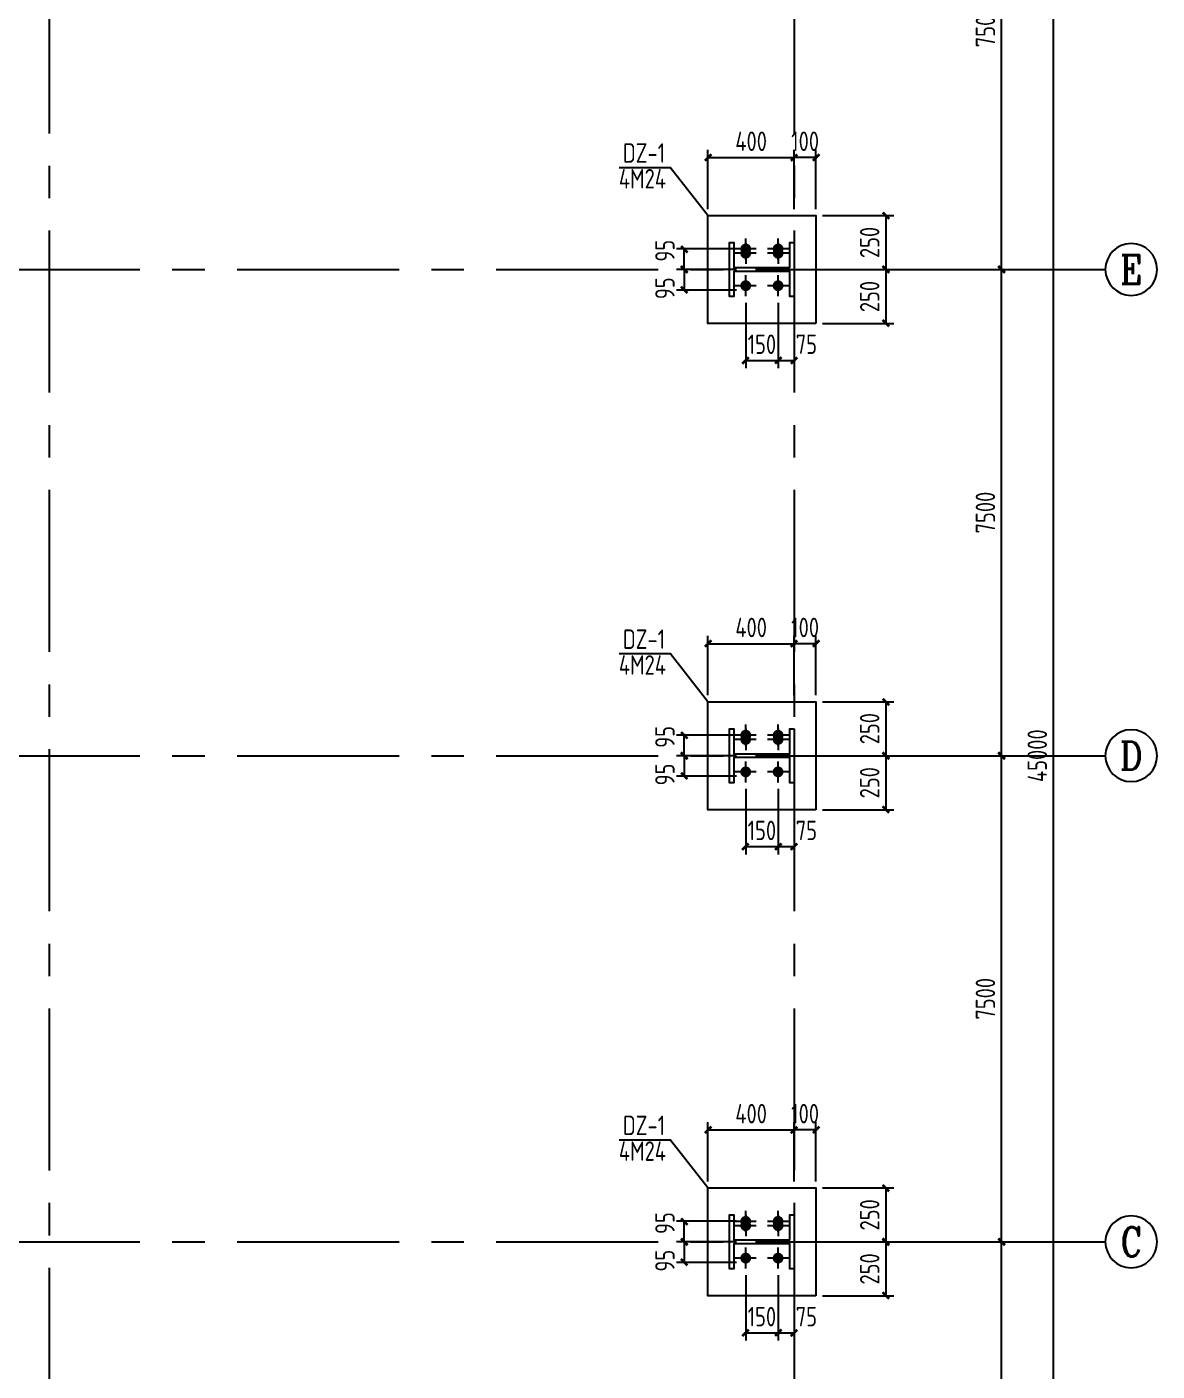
# Model space of a CAD drawing. Header units: millimetres. Extents: x 866309 to 879639, y 39442 to 44891.
# Drawn here: x 868900.8 to 869075.3, y 39650 to 39857.3 of the extents above; entities that cross this region are included whole.
import ezdxf
from ezdxf.enums import TextEntityAlignment as Align

# ---------------------------------------------------------------- set-up
doc = ezdxf.new("R2010")
doc.units = ezdxf.units.MM
doc.header["$LTSCALE"] = 1000
doc.header["$MEASUREMENT"] = 0
doc.linetypes.add('CENTER', pattern=[2, 1.25, -0.25, 0.25, -0.25])
doc.linetypes.add('DOTE', pattern=[2.42, 2, -0.2, 0.02, -0.2])
for name, color, linetype in [('AXIS', 3, 'Continuous'), ('AXIS_TEXT', 7, 'Continuous'), ('DIM', 7, 'Continuous'), ('DOTE', 1, 'DOTE'), ('M_Prof', 2, 'Continuous'), ('柱集中标注', 2, 'Continuous'), ('标注', 7, 'Continuous'), ('檩条', 34, 'Continuous')]:
    doc.layers.add(name, color=color, linetype=linetype)
doc.styles.add('_TCH_AXIS', font='COMPLEX', dxfattribs={"bigfont": 'GBCBIG'})
doc.styles.add('COMPLEX', font='COMPLEX')
doc.styles.add('GBHZ', font='gbenor.shx', dxfattribs={"width": 0.9, "bigfont": 'gbcbig.shx'})
doc.dimstyles.new('Y100', dxfattribs={"dimscale": 0, "dimtxt": 3, "dimasz": 0.01, "dimexe": 1.2, "dimexo": 2, "dimgap": 1, "dimtad": 1, "dimdec": 0, "dimlfac": 100, "dimzin": 0, "dimdsep": 46, "dimtxsty": 'GBHZ', "dimblk": 'DX', "dimcen": 0.09, "dimdle": 1, "dimclrd": 7, "dimclre": 7, "dimclrt": 7, "dimadec": 0, "dimazin": 0, "dimtfac": 1, "dimtdec": 0, "dimtix": 1, "dimtmove": 2, "dimatfit": 3, "dimldrblk": 'DX', "dimfxl": 0, "dimtolj": 1, "dimtzin": 0, "dimarcsym": 0})
doc.dimstyles.new('Y30', dxfattribs={"dimscale": 0, "dimtxt": 3, "dimasz": 0.01, "dimexe": 1.2, "dimexo": 1, "dimgap": 1, "dimtad": 1, "dimdec": 0, "dimlfac": 30, "dimzin": 0, "dimdsep": 46, "dimtxsty": 'GBHZ', "dimblk1": 'DX', "dimblk2": 'DX', "dimsah": 1, "dimcen": 0.09, "dimdle": 1, "dimadec": 0, "dimazin": 0, "dimtfac": 1, "dimtdec": 0, "dimtix": 1, "dimtmove": 2, "dimatfit": 3, "dimldrblk": 'DX', "dimfxl": 0, "dimtolj": 1, "dimtzin": 0, "dimarcsym": 0})

# ---------------------------------------------------------------- blocks, each defined once
blk = doc.blocks.new('_AXISO')
blk.add_circle((0, 0), 0.5)
at = {"layer": 'AXIS_TEXT', "style": 'COMPLEX', "width": 1.041667}
blk.add_attdef('A', text='', height=0.56, dxfattribs=at).set_placement((-0.25, -0.28), (0.25, -0.28), align=Align.FIT)
blk = doc.blocks.new('DX')
at = {"color": 0, "linetype": 'ByBlock', "const_width": 40}
blk.add_lwpolyline([(-54, -51), (46, 49)], dxfattribs=at)
blk = doc.blocks.new('*D1318')
at = {"layer": 'Defpoints', "color": 0, "transparency": 16777216}
for p in [(869035.28, 39669.89), (869051.28, 39669.89), (869035.28, 39594.89)]:
    blk.add_point(p, dxfattribs=at)
at = {"layer": 'dim', "color": 7, "lineweight": -2, "transparency": 16777216}
for p, q in [((869037.28, 39669.89), (869052.48, 39669.89)), ((869051.28, 39594.9), (869051.28, 39669.88)), ((869037.28, 39594.89), (869052.48, 39594.89))]:
    blk.add_line(p, q, dxfattribs=at)
at = {"layer": 'dim', "color": 7, "lineweight": -2, "transparency": 16777216, "xscale": 0.01, "yscale": 0.01, "zscale": 0.01}
for p, rotation in [((869051.28, 39669.89), 90), ((869051.28, 39594.89), 270)]:
    blk.add_blockref('DX', p, dxfattribs=dict(at, rotation=rotation))
at = {"layer": 'dim', "color": 7, "transparency": 16777216, "insert": (869048.78, 39632.39), "char_height": 3, "attachment_point": 5, "rotation": 90, "style": 'GBHZ'}
blk.add_mtext('\\A1;7500', dxfattribs=at)
blk = doc.blocks.new('*D1319')
at = {"layer": 'Defpoints', "color": 0, "transparency": 16777216}
for p in [(869035.28, 39744.89), (869051.28, 39744.89), (869035.28, 39669.89)]:
    blk.add_point(p, dxfattribs=at)
at = {"layer": 'dim', "color": 7, "lineweight": -2, "transparency": 16777216}
for p, q in [((869037.28, 39744.89), (869052.48, 39744.89)), ((869051.28, 39669.9), (869051.28, 39744.88)), ((869037.28, 39669.89), (869052.48, 39669.89))]:
    blk.add_line(p, q, dxfattribs=at)
at = {"layer": 'dim', "color": 7, "lineweight": -2, "transparency": 16777216, "xscale": 0.01, "yscale": 0.01, "zscale": 0.01}
for p, rotation in [((869051.28, 39744.89), 90), ((869051.28, 39669.89), 270)]:
    blk.add_blockref('DX', p, dxfattribs=dict(at, rotation=rotation))
at = {"layer": 'dim', "color": 7, "transparency": 16777216, "insert": (869048.78, 39707.39), "char_height": 3, "attachment_point": 5, "rotation": 90, "style": 'GBHZ'}
blk.add_mtext('\\A1;7500', dxfattribs=at)
blk = doc.blocks.new('*D1320')
at = {"layer": 'Defpoints', "color": 0, "transparency": 16777216}
for p in [(869035.28, 39819.89), (869051.28, 39819.89), (869035.28, 39744.89)]:
    blk.add_point(p, dxfattribs=at)
at = {"layer": 'dim', "color": 7, "lineweight": -2, "transparency": 16777216}
for p, q in [((869037.28, 39819.89), (869052.48, 39819.89)), ((869051.28, 39744.9), (869051.28, 39819.88)), ((869037.28, 39744.89), (869052.48, 39744.89))]:
    blk.add_line(p, q, dxfattribs=at)
at = {"layer": 'dim', "color": 7, "lineweight": -2, "transparency": 16777216, "xscale": 0.01, "yscale": 0.01, "zscale": 0.01}
for p, rotation in [((869051.28, 39819.89), 90), ((869051.28, 39744.89), 270)]:
    blk.add_blockref('DX', p, dxfattribs=dict(at, rotation=rotation))
at = {"layer": 'dim', "color": 7, "transparency": 16777216, "insert": (869048.78, 39782.39), "char_height": 3, "attachment_point": 5, "rotation": 90, "style": 'GBHZ'}
blk.add_mtext('\\A1;7500', dxfattribs=at)
blk = doc.blocks.new('*D1321')
at = {"layer": 'Defpoints', "color": 0, "transparency": 16777216}
for p in [(869035.28, 39894.89), (869051.28, 39894.89), (869035.28, 39819.89)]:
    blk.add_point(p, dxfattribs=at)
at = {"layer": 'dim', "color": 7, "lineweight": -2, "transparency": 16777216}
for p, q in [((869037.28, 39894.89), (869052.48, 39894.89)), ((869051.28, 39819.9), (869051.28, 39894.88)), ((869037.28, 39819.89), (869052.48, 39819.89))]:
    blk.add_line(p, q, dxfattribs=at)
at = {"layer": 'dim', "color": 7, "lineweight": -2, "transparency": 16777216, "xscale": 0.01, "yscale": 0.01, "zscale": 0.01}
for p, rotation in [((869051.28, 39894.89), 90), ((869051.28, 39819.89), 270)]:
    blk.add_blockref('DX', p, dxfattribs=dict(at, rotation=rotation))
at = {"layer": 'dim', "color": 7, "transparency": 16777216, "insert": (869048.78, 39857.39), "char_height": 3, "attachment_point": 5, "rotation": 90, "style": 'GBHZ'}
blk.add_mtext('\\A1;7500', dxfattribs=at)
blk = doc.blocks.new('*D1323')
at = {"layer": 'Defpoints', "color": 0, "transparency": 16777216}
for p in [(869035.28, 39969.89), (869059.28, 39969.89), (869035.28, 39519.89)]:
    blk.add_point(p, dxfattribs=at)
at = {"layer": 'dim', "color": 7, "lineweight": -2, "transparency": 16777216}
for p, q in [((869037.28, 39969.89), (869060.48, 39969.89)), ((869059.28, 39519.9), (869059.28, 39969.88)), ((869037.28, 39519.89), (869060.48, 39519.89))]:
    blk.add_line(p, q, dxfattribs=at)
at = {"layer": 'dim', "color": 7, "lineweight": -2, "transparency": 16777216, "xscale": 0.01, "yscale": 0.01, "zscale": 0.01}
for p, rotation in [((869059.28, 39969.89), 90), ((869059.28, 39519.89), 270)]:
    blk.add_blockref('DX', p, dxfattribs=dict(at, rotation=rotation))
at = {"layer": 'dim', "color": 7, "transparency": 16777216, "insert": (869056.78, 39744.89), "char_height": 3, "attachment_point": 5, "rotation": 90, "style": 'GBHZ'}
blk.add_mtext('\\A1;45000', dxfattribs=at)
blk = doc.blocks.new('*D2369')
at = {"layer": 'Defpoints', "color": 0, "transparency": 16777216}
for p in [(869019.28, 39687.17), (869005.95, 39678.22), (869019.28, 39678.22)]:
    blk.add_point(p, dxfattribs=at)
at = {"layer": 'dim', "color": 0, "lineweight": -2, "transparency": 16777216}
for p, q in [((869005.95, 39679.22), (869005.95, 39688.37)), ((869005.96, 39687.17), (869019.27, 39687.17)), ((869019.28, 39679.22), (869019.28, 39688.37))]:
    blk.add_line(p, q, dxfattribs=at)
at = {"layer": 'dim', "color": 0, "lineweight": -2, "transparency": 16777216, "xscale": 0.01, "yscale": 0.01, "zscale": 0.01, "rotation": 180}
blk.add_blockref('DX', (869005.95, 39687.17), dxfattribs=at)
at = {"layer": 'dim', "color": 0, "lineweight": -2, "transparency": 16777216, "xscale": 0.01, "yscale": 0.01, "zscale": 0.01}
blk.add_blockref('DX', (869019.28, 39687.17), dxfattribs=at)
at = {"layer": 'dim', "color": 0, "transparency": 16777216, "insert": (869012.62, 39689.67), "char_height": 3, "attachment_point": 5, "style": 'GBHZ'}
blk.add_mtext('\\A1;400', dxfattribs=at)
blk = doc.blocks.new('*D2370')
at = {"layer": 'Defpoints', "color": 0, "transparency": 16777216}
for p in [(869022.62, 39678.22), (869022.62, 39669.89), (869033.42, 39669.89)]:
    blk.add_point(p, dxfattribs=at)
at = {"layer": 'dim', "color": 0, "lineweight": -2, "transparency": 16777216}
for p, q in [((869023.62, 39678.22), (869034.62, 39678.22)), ((869033.42, 39678.21), (869033.42, 39669.9)), ((869023.62, 39669.89), (869034.62, 39669.89))]:
    blk.add_line(p, q, dxfattribs=at)
at = {"layer": 'dim', "color": 0, "lineweight": -2, "transparency": 16777216, "xscale": 0.01, "yscale": 0.01, "zscale": 0.01}
for p, rotation in [((869033.42, 39678.22), 90), ((869033.42, 39669.89), 270)]:
    blk.add_blockref('DX', p, dxfattribs=dict(at, rotation=rotation))
at = {"layer": 'dim', "color": 0, "transparency": 16777216, "insert": (869030.92, 39674.06), "char_height": 3, "attachment_point": 5, "rotation": 90, "style": 'GBHZ'}
blk.add_mtext('\\A1;250', dxfattribs=at)
blk = doc.blocks.new('*D2371')
at = {"layer": 'Defpoints', "color": 0, "transparency": 16777216}
for p in [(869022.62, 39669.89), (869022.62, 39661.56), (869033.42, 39661.56)]:
    blk.add_point(p, dxfattribs=at)
at = {"layer": 'dim', "color": 0, "lineweight": -2, "transparency": 16777216}
for p, q in [((869023.62, 39669.89), (869034.62, 39669.89)), ((869033.42, 39669.88), (869033.42, 39661.57)), ((869023.62, 39661.56), (869034.62, 39661.56))]:
    blk.add_line(p, q, dxfattribs=at)
at = {"layer": 'dim', "color": 0, "lineweight": -2, "transparency": 16777216, "xscale": 0.01, "yscale": 0.01, "zscale": 0.01}
for p, rotation in [((869033.42, 39669.89), 90), ((869033.42, 39661.56), 270)]:
    blk.add_blockref('DX', p, dxfattribs=dict(at, rotation=rotation))
at = {"layer": 'dim', "color": 0, "transparency": 16777216, "insert": (869030.92, 39665.72), "char_height": 3, "attachment_point": 5, "rotation": 90, "style": 'GBHZ'}
blk.add_mtext('\\A1;250', dxfattribs=at)
blk = doc.blocks.new('*D2372')
at = {"layer": 'Defpoints', "color": 0, "transparency": 16777216}
for p in [(869002.3, 39673.06), (869011.35, 39673.06), (869011.35, 39669.89)]:
    blk.add_point(p, dxfattribs=at)
at = {"layer": 'dim', "color": 0, "lineweight": -2, "transparency": 16777216}
for p, q in [((869010.35, 39673.06), (869001.1, 39673.06)), ((869002.3, 39669.9), (869002.3, 39673.05)), ((869010.35, 39669.89), (869001.1, 39669.89))]:
    blk.add_line(p, q, dxfattribs=at)
at = {"layer": 'dim', "color": 0, "lineweight": -2, "transparency": 16777216, "xscale": 0.01, "yscale": 0.01, "zscale": 0.01}
for p, rotation in [((869002.3, 39673.06), 90), ((869002.3, 39669.89), 270)]:
    blk.add_blockref('DX', p, dxfattribs=dict(at, rotation=rotation))
at = {"layer": 'dim', "color": 0, "transparency": 16777216, "insert": (868999.31, 39672.79), "char_height": 3, "attachment_point": 5, "rotation": 90, "style": 'GBHZ'}
blk.add_mtext('\\A1;95', dxfattribs=at)
blk = doc.blocks.new('*D2373')
at = {"layer": 'Defpoints', "color": 0, "transparency": 16777216}
for p in [(869011.78, 39665.76), (869016.78, 39665.76), (869016.78, 39655.86)]:
    blk.add_point(p, dxfattribs=at)
at = {"layer": '标注', "color": 0, "lineweight": -2, "transparency": 16777216}
for p, q in [((869011.78, 39664.76), (869011.78, 39654.66)), ((869016.78, 39664.76), (869016.78, 39654.66)), ((869011.77, 39655.86), (869011.76, 39655.86)), ((869011.78, 39655.86), (869016.78, 39655.86)), ((869016.79, 39655.86), (869016.8, 39655.86))]:
    blk.add_line(p, q, dxfattribs=at)
at = {"layer": '标注', "color": 0, "lineweight": -2, "transparency": 16777216, "xscale": 0.01, "yscale": 0.01, "zscale": 0.01}
blk.add_blockref('DX', (869011.78, 39655.86), dxfattribs=at)
at = {"layer": '标注', "color": 0, "lineweight": -2, "transparency": 16777216, "xscale": 0.01, "yscale": 0.01, "zscale": 0.01, "rotation": 180}
blk.add_blockref('DX', (869016.78, 39655.86), dxfattribs=at)
at = {"layer": '标注', "color": 0, "transparency": 16777216, "insert": (869014.28, 39658.36), "char_height": 3, "attachment_point": 5, "style": 'GBHZ'}
blk.add_mtext('\\A1;150', dxfattribs=at)
blk = doc.blocks.new('*D2374')
at = {"layer": 'Defpoints', "color": 0, "transparency": 16777216}
for p in [(869016.78, 39665.76), (869019.28, 39665.72), (869019.28, 39655.86)]:
    blk.add_point(p, dxfattribs=at)
at = {"layer": '标注', "color": 0, "lineweight": -2, "transparency": 16777216}
for p, q in [((869016.78, 39664.76), (869016.78, 39654.66)), ((869019.28, 39664.72), (869019.28, 39654.66)), ((869016.79, 39655.86), (869019.27, 39655.86))]:
    blk.add_line(p, q, dxfattribs=at)
at = {"layer": '标注', "color": 0, "lineweight": -2, "transparency": 16777216, "xscale": 0.01, "yscale": 0.01, "zscale": 0.01, "rotation": 180}
blk.add_blockref('DX', (869016.78, 39655.86), dxfattribs=at)
at = {"layer": '标注', "color": 0, "lineweight": -2, "transparency": 16777216, "xscale": 0.01, "yscale": 0.01, "zscale": 0.01}
blk.add_blockref('DX', (869019.28, 39655.86), dxfattribs=at)
at = {"layer": '标注', "color": 0, "transparency": 16777216, "insert": (869021.15, 39658.36), "char_height": 3, "attachment_point": 5, "style": 'GBHZ'}
blk.add_mtext('\\A1;75', dxfattribs=at)
blk = doc.blocks.new('*D2375')
at = {"layer": 'Defpoints', "color": 0, "transparency": 16777216}
for p in [(869019.28, 39687.17), (869019.28, 39678.22), (869022.62, 39678.22)]:
    blk.add_point(p, dxfattribs=at)
at = {"layer": 'dim', "color": 0, "lineweight": -2, "transparency": 16777216}
for p, q in [((869019.27, 39687.17), (869019.26, 39687.17)), ((869019.28, 39679.22), (869019.28, 39688.37)), ((869022.62, 39687.17), (869019.28, 39687.17)), ((869022.62, 39679.22), (869022.62, 39688.37)), ((869022.63, 39687.17), (869022.64, 39687.17))]:
    blk.add_line(p, q, dxfattribs=at)
at = {"layer": 'dim', "color": 0, "lineweight": -2, "transparency": 16777216, "xscale": 0.01, "yscale": 0.01, "zscale": 0.01}
blk.add_blockref('DX', (869019.28, 39687.17), dxfattribs=at)
at = {"layer": 'dim', "color": 0, "lineweight": -2, "transparency": 16777216, "xscale": 0.01, "yscale": 0.01, "zscale": 0.01, "rotation": 180}
blk.add_blockref('DX', (869022.62, 39687.17), dxfattribs=at)
at = {"layer": 'dim', "color": 0, "transparency": 16777216, "insert": (869020.95, 39689.67), "char_height": 3, "attachment_point": 5, "style": 'GBHZ'}
blk.add_mtext('\\A1;100', dxfattribs=at)
blk = doc.blocks.new('*D2376')
at = {"layer": 'Defpoints', "color": 0, "transparency": 16777216}
for p in [(869011.35, 39669.89), (869002.3, 39666.72), (869011.35, 39666.72)]:
    blk.add_point(p, dxfattribs=at)
at = {"layer": 'dim', "color": 0, "lineweight": -2, "transparency": 16777216}
for p, q in [((869010.35, 39669.89), (869001.1, 39669.89)), ((869002.3, 39669.88), (869002.3, 39666.73)), ((869010.35, 39666.72), (869001.1, 39666.72))]:
    blk.add_line(p, q, dxfattribs=at)
at = {"layer": 'dim', "color": 0, "lineweight": -2, "transparency": 16777216, "xscale": 0.01, "yscale": 0.01, "zscale": 0.01}
for p, rotation in [((869002.3, 39669.89), 90), ((869002.3, 39666.72), 270)]:
    blk.add_blockref('DX', p, dxfattribs=dict(at, rotation=rotation))
at = {"layer": 'dim', "color": 0, "transparency": 16777216, "insert": (868999.31, 39666.99), "char_height": 3, "attachment_point": 5, "rotation": 90, "style": 'GBHZ'}
blk.add_mtext('\\A1;95', dxfattribs=at)
blk = doc.blocks.new('*D2405')
at = {"layer": 'Defpoints', "color": 0, "transparency": 16777216}
for p in [(869019.28, 39762.17), (869005.95, 39753.22), (869019.28, 39753.22)]:
    blk.add_point(p, dxfattribs=at)
at = {"layer": 'dim', "color": 0, "lineweight": -2, "transparency": 16777216}
for p, q in [((869005.95, 39754.22), (869005.95, 39763.37)), ((869005.96, 39762.17), (869019.27, 39762.17)), ((869019.28, 39754.22), (869019.28, 39763.37))]:
    blk.add_line(p, q, dxfattribs=at)
at = {"layer": 'dim', "color": 0, "lineweight": -2, "transparency": 16777216, "xscale": 0.01, "yscale": 0.01, "zscale": 0.01, "rotation": 180}
blk.add_blockref('DX', (869005.95, 39762.17), dxfattribs=at)
at = {"layer": 'dim', "color": 0, "lineweight": -2, "transparency": 16777216, "xscale": 0.01, "yscale": 0.01, "zscale": 0.01}
blk.add_blockref('DX', (869019.28, 39762.17), dxfattribs=at)
at = {"layer": 'dim', "color": 0, "transparency": 16777216, "insert": (869012.62, 39764.67), "char_height": 3, "attachment_point": 5, "style": 'GBHZ'}
blk.add_mtext('\\A1;400', dxfattribs=at)
blk = doc.blocks.new('*D2406')
at = {"layer": 'Defpoints', "color": 0, "transparency": 16777216}
for p in [(869022.62, 39753.22), (869022.62, 39744.89), (869033.42, 39744.89)]:
    blk.add_point(p, dxfattribs=at)
at = {"layer": 'dim', "color": 0, "lineweight": -2, "transparency": 16777216}
for p, q in [((869023.62, 39753.22), (869034.62, 39753.22)), ((869033.42, 39753.21), (869033.42, 39744.9)), ((869023.62, 39744.89), (869034.62, 39744.89))]:
    blk.add_line(p, q, dxfattribs=at)
at = {"layer": 'dim', "color": 0, "lineweight": -2, "transparency": 16777216, "xscale": 0.01, "yscale": 0.01, "zscale": 0.01}
for p, rotation in [((869033.42, 39753.22), 90), ((869033.42, 39744.89), 270)]:
    blk.add_blockref('DX', p, dxfattribs=dict(at, rotation=rotation))
at = {"layer": 'dim', "color": 0, "transparency": 16777216, "insert": (869030.92, 39749.06), "char_height": 3, "attachment_point": 5, "rotation": 90, "style": 'GBHZ'}
blk.add_mtext('\\A1;250', dxfattribs=at)
blk = doc.blocks.new('*D2407')
at = {"layer": 'Defpoints', "color": 0, "transparency": 16777216}
for p in [(869022.62, 39744.89), (869022.62, 39736.56), (869033.42, 39736.56)]:
    blk.add_point(p, dxfattribs=at)
at = {"layer": 'dim', "color": 0, "lineweight": -2, "transparency": 16777216}
for p, q in [((869023.62, 39744.89), (869034.62, 39744.89)), ((869033.42, 39744.88), (869033.42, 39736.57)), ((869023.62, 39736.56), (869034.62, 39736.56))]:
    blk.add_line(p, q, dxfattribs=at)
at = {"layer": 'dim', "color": 0, "lineweight": -2, "transparency": 16777216, "xscale": 0.01, "yscale": 0.01, "zscale": 0.01}
for p, rotation in [((869033.42, 39744.89), 90), ((869033.42, 39736.56), 270)]:
    blk.add_blockref('DX', p, dxfattribs=dict(at, rotation=rotation))
at = {"layer": 'dim', "color": 0, "transparency": 16777216, "insert": (869030.92, 39740.72), "char_height": 3, "attachment_point": 5, "rotation": 90, "style": 'GBHZ'}
blk.add_mtext('\\A1;250', dxfattribs=at)
blk = doc.blocks.new('*D2408')
at = {"layer": 'Defpoints', "color": 0, "transparency": 16777216}
for p in [(869002.3, 39748.06), (869011.35, 39748.06), (869011.35, 39744.89)]:
    blk.add_point(p, dxfattribs=at)
at = {"layer": 'dim', "color": 0, "lineweight": -2, "transparency": 16777216}
for p, q in [((869010.35, 39748.06), (869001.1, 39748.06)), ((869002.3, 39744.9), (869002.3, 39748.05)), ((869010.35, 39744.89), (869001.1, 39744.89))]:
    blk.add_line(p, q, dxfattribs=at)
at = {"layer": 'dim', "color": 0, "lineweight": -2, "transparency": 16777216, "xscale": 0.01, "yscale": 0.01, "zscale": 0.01}
for p, rotation in [((869002.3, 39748.06), 90), ((869002.3, 39744.89), 270)]:
    blk.add_blockref('DX', p, dxfattribs=dict(at, rotation=rotation))
at = {"layer": 'dim', "color": 0, "transparency": 16777216, "insert": (868999.31, 39747.79), "char_height": 3, "attachment_point": 5, "rotation": 90, "style": 'GBHZ'}
blk.add_mtext('\\A1;95', dxfattribs=at)
blk = doc.blocks.new('*D2409')
at = {"layer": 'Defpoints', "color": 0, "transparency": 16777216}
for p in [(869011.78, 39740.76), (869016.78, 39740.76), (869016.78, 39730.86)]:
    blk.add_point(p, dxfattribs=at)
at = {"layer": '标注', "color": 0, "lineweight": -2, "transparency": 16777216}
for p, q in [((869011.78, 39739.76), (869011.78, 39729.66)), ((869016.78, 39739.76), (869016.78, 39729.66)), ((869011.77, 39730.86), (869011.76, 39730.86)), ((869011.78, 39730.86), (869016.78, 39730.86)), ((869016.79, 39730.86), (869016.8, 39730.86))]:
    blk.add_line(p, q, dxfattribs=at)
at = {"layer": '标注', "color": 0, "lineweight": -2, "transparency": 16777216, "xscale": 0.01, "yscale": 0.01, "zscale": 0.01}
blk.add_blockref('DX', (869011.78, 39730.86), dxfattribs=at)
at = {"layer": '标注', "color": 0, "lineweight": -2, "transparency": 16777216, "xscale": 0.01, "yscale": 0.01, "zscale": 0.01, "rotation": 180}
blk.add_blockref('DX', (869016.78, 39730.86), dxfattribs=at)
at = {"layer": '标注', "color": 0, "transparency": 16777216, "insert": (869014.28, 39733.36), "char_height": 3, "attachment_point": 5, "style": 'GBHZ'}
blk.add_mtext('\\A1;150', dxfattribs=at)
blk = doc.blocks.new('*D2410')
at = {"layer": 'Defpoints', "color": 0, "transparency": 16777216}
for p in [(869016.78, 39740.76), (869019.28, 39740.72), (869019.28, 39730.86)]:
    blk.add_point(p, dxfattribs=at)
at = {"layer": '标注', "color": 0, "lineweight": -2, "transparency": 16777216}
for p, q in [((869016.78, 39739.76), (869016.78, 39729.66)), ((869019.28, 39739.72), (869019.28, 39729.66)), ((869016.79, 39730.86), (869019.27, 39730.86))]:
    blk.add_line(p, q, dxfattribs=at)
at = {"layer": '标注', "color": 0, "lineweight": -2, "transparency": 16777216, "xscale": 0.01, "yscale": 0.01, "zscale": 0.01, "rotation": 180}
blk.add_blockref('DX', (869016.78, 39730.86), dxfattribs=at)
at = {"layer": '标注', "color": 0, "lineweight": -2, "transparency": 16777216, "xscale": 0.01, "yscale": 0.01, "zscale": 0.01}
blk.add_blockref('DX', (869019.28, 39730.86), dxfattribs=at)
at = {"layer": '标注', "color": 0, "transparency": 16777216, "insert": (869021.15, 39733.36), "char_height": 3, "attachment_point": 5, "style": 'GBHZ'}
blk.add_mtext('\\A1;75', dxfattribs=at)
blk = doc.blocks.new('*D2411')
at = {"layer": 'Defpoints', "color": 0, "transparency": 16777216}
for p in [(869019.28, 39762.17), (869019.28, 39753.22), (869022.62, 39753.22)]:
    blk.add_point(p, dxfattribs=at)
at = {"layer": 'dim', "color": 0, "lineweight": -2, "transparency": 16777216}
for p, q in [((869019.27, 39762.17), (869019.26, 39762.17)), ((869019.28, 39754.22), (869019.28, 39763.37)), ((869022.62, 39762.17), (869019.28, 39762.17)), ((869022.62, 39754.22), (869022.62, 39763.37)), ((869022.63, 39762.17), (869022.64, 39762.17))]:
    blk.add_line(p, q, dxfattribs=at)
at = {"layer": 'dim', "color": 0, "lineweight": -2, "transparency": 16777216, "xscale": 0.01, "yscale": 0.01, "zscale": 0.01}
blk.add_blockref('DX', (869019.28, 39762.17), dxfattribs=at)
at = {"layer": 'dim', "color": 0, "lineweight": -2, "transparency": 16777216, "xscale": 0.01, "yscale": 0.01, "zscale": 0.01, "rotation": 180}
blk.add_blockref('DX', (869022.62, 39762.17), dxfattribs=at)
at = {"layer": 'dim', "color": 0, "transparency": 16777216, "insert": (869020.95, 39764.67), "char_height": 3, "attachment_point": 5, "style": 'GBHZ'}
blk.add_mtext('\\A1;100', dxfattribs=at)
blk = doc.blocks.new('*D2412')
at = {"layer": 'Defpoints', "color": 0, "transparency": 16777216}
for p in [(869011.35, 39744.89), (869002.3, 39741.72), (869011.35, 39741.72)]:
    blk.add_point(p, dxfattribs=at)
at = {"layer": 'dim', "color": 0, "lineweight": -2, "transparency": 16777216}
for p, q in [((869010.35, 39744.89), (869001.1, 39744.89)), ((869002.3, 39744.88), (869002.3, 39741.73)), ((869010.35, 39741.72), (869001.1, 39741.72))]:
    blk.add_line(p, q, dxfattribs=at)
at = {"layer": 'dim', "color": 0, "lineweight": -2, "transparency": 16777216, "xscale": 0.01, "yscale": 0.01, "zscale": 0.01}
for p, rotation in [((869002.3, 39744.89), 90), ((869002.3, 39741.72), 270)]:
    blk.add_blockref('DX', p, dxfattribs=dict(at, rotation=rotation))
at = {"layer": 'dim', "color": 0, "transparency": 16777216, "insert": (868999.31, 39741.99), "char_height": 3, "attachment_point": 5, "rotation": 90, "style": 'GBHZ'}
blk.add_mtext('\\A1;95', dxfattribs=at)
blk = doc.blocks.new('*D2441')
at = {"layer": 'Defpoints', "color": 0, "transparency": 16777216}
for p in [(869019.28, 39837.17), (869005.95, 39828.22), (869019.28, 39828.22)]:
    blk.add_point(p, dxfattribs=at)
at = {"layer": 'dim', "color": 0, "lineweight": -2, "transparency": 16777216}
for p, q in [((869005.95, 39829.22), (869005.95, 39838.37)), ((869019.28, 39829.22), (869019.28, 39838.37)), ((869005.96, 39837.17), (869019.27, 39837.17))]:
    blk.add_line(p, q, dxfattribs=at)
at = {"layer": 'dim', "color": 0, "lineweight": -2, "transparency": 16777216, "xscale": 0.01, "yscale": 0.01, "zscale": 0.01, "rotation": 180}
blk.add_blockref('DX', (869005.95, 39837.17), dxfattribs=at)
at = {"layer": 'dim', "color": 0, "lineweight": -2, "transparency": 16777216, "xscale": 0.01, "yscale": 0.01, "zscale": 0.01}
blk.add_blockref('DX', (869019.28, 39837.17), dxfattribs=at)
at = {"layer": 'dim', "color": 0, "transparency": 16777216, "insert": (869012.62, 39839.67), "char_height": 3, "attachment_point": 5, "style": 'GBHZ'}
blk.add_mtext('\\A1;400', dxfattribs=at)
blk = doc.blocks.new('*D2442')
at = {"layer": 'Defpoints', "color": 0, "transparency": 16777216}
for p in [(869022.62, 39828.22), (869022.62, 39819.89), (869033.42, 39819.89)]:
    blk.add_point(p, dxfattribs=at)
at = {"layer": 'dim', "color": 0, "lineweight": -2, "transparency": 16777216}
for p, q in [((869023.62, 39828.22), (869034.62, 39828.22)), ((869033.42, 39828.21), (869033.42, 39819.9)), ((869023.62, 39819.89), (869034.62, 39819.89))]:
    blk.add_line(p, q, dxfattribs=at)
at = {"layer": 'dim', "color": 0, "lineweight": -2, "transparency": 16777216, "xscale": 0.01, "yscale": 0.01, "zscale": 0.01}
for p, rotation in [((869033.42, 39828.22), 90), ((869033.42, 39819.89), 270)]:
    blk.add_blockref('DX', p, dxfattribs=dict(at, rotation=rotation))
at = {"layer": 'dim', "color": 0, "transparency": 16777216, "insert": (869030.92, 39824.06), "char_height": 3, "attachment_point": 5, "rotation": 90, "style": 'GBHZ'}
blk.add_mtext('\\A1;250', dxfattribs=at)
blk = doc.blocks.new('*D2443')
at = {"layer": 'Defpoints', "color": 0, "transparency": 16777216}
for p in [(869022.62, 39819.89), (869022.62, 39811.56), (869033.42, 39811.56)]:
    blk.add_point(p, dxfattribs=at)
at = {"layer": 'dim', "color": 0, "lineweight": -2, "transparency": 16777216}
for p, q in [((869023.62, 39819.89), (869034.62, 39819.89)), ((869033.42, 39819.88), (869033.42, 39811.57)), ((869023.62, 39811.56), (869034.62, 39811.56))]:
    blk.add_line(p, q, dxfattribs=at)
at = {"layer": 'dim', "color": 0, "lineweight": -2, "transparency": 16777216, "xscale": 0.01, "yscale": 0.01, "zscale": 0.01}
for p, rotation in [((869033.42, 39819.89), 90), ((869033.42, 39811.56), 270)]:
    blk.add_blockref('DX', p, dxfattribs=dict(at, rotation=rotation))
at = {"layer": 'dim', "color": 0, "transparency": 16777216, "insert": (869030.92, 39815.72), "char_height": 3, "attachment_point": 5, "rotation": 90, "style": 'GBHZ'}
blk.add_mtext('\\A1;250', dxfattribs=at)
blk = doc.blocks.new('*D2444')
at = {"layer": 'Defpoints', "color": 0, "transparency": 16777216}
for p in [(869002.3, 39823.06), (869011.35, 39823.06), (869011.35, 39819.89)]:
    blk.add_point(p, dxfattribs=at)
at = {"layer": 'dim', "color": 0, "lineweight": -2, "transparency": 16777216}
for p, q in [((869010.35, 39823.06), (869001.1, 39823.06)), ((869002.3, 39819.9), (869002.3, 39823.05)), ((869010.35, 39819.89), (869001.1, 39819.89))]:
    blk.add_line(p, q, dxfattribs=at)
at = {"layer": 'dim', "color": 0, "lineweight": -2, "transparency": 16777216, "xscale": 0.01, "yscale": 0.01, "zscale": 0.01}
for p, rotation in [((869002.3, 39823.06), 90), ((869002.3, 39819.89), 270)]:
    blk.add_blockref('DX', p, dxfattribs=dict(at, rotation=rotation))
at = {"layer": 'dim', "color": 0, "transparency": 16777216, "insert": (868999.31, 39822.79), "char_height": 3, "attachment_point": 5, "rotation": 90, "style": 'GBHZ'}
blk.add_mtext('\\A1;95', dxfattribs=at)
blk = doc.blocks.new('*D2445')
at = {"layer": 'Defpoints', "color": 0, "transparency": 16777216}
for p in [(869011.78, 39815.76), (869016.78, 39815.76), (869016.78, 39805.86)]:
    blk.add_point(p, dxfattribs=at)
at = {"layer": '标注', "color": 0, "lineweight": -2, "transparency": 16777216}
for p, q in [((869011.78, 39814.76), (869011.78, 39804.66)), ((869016.78, 39814.76), (869016.78, 39804.66)), ((869011.77, 39805.86), (869011.76, 39805.86)), ((869011.78, 39805.86), (869016.78, 39805.86)), ((869016.79, 39805.86), (869016.8, 39805.86))]:
    blk.add_line(p, q, dxfattribs=at)
at = {"layer": '标注', "color": 0, "lineweight": -2, "transparency": 16777216, "xscale": 0.01, "yscale": 0.01, "zscale": 0.01}
blk.add_blockref('DX', (869011.78, 39805.86), dxfattribs=at)
at = {"layer": '标注', "color": 0, "lineweight": -2, "transparency": 16777216, "xscale": 0.01, "yscale": 0.01, "zscale": 0.01, "rotation": 180}
blk.add_blockref('DX', (869016.78, 39805.86), dxfattribs=at)
at = {"layer": '标注', "color": 0, "transparency": 16777216, "insert": (869014.28, 39808.36), "char_height": 3, "attachment_point": 5, "style": 'GBHZ'}
blk.add_mtext('\\A1;150', dxfattribs=at)
blk = doc.blocks.new('*D2446')
at = {"layer": 'Defpoints', "color": 0, "transparency": 16777216}
for p in [(869016.78, 39815.76), (869019.28, 39815.72), (869019.28, 39805.86)]:
    blk.add_point(p, dxfattribs=at)
at = {"layer": '标注', "color": 0, "lineweight": -2, "transparency": 16777216}
for p, q in [((869016.78, 39814.76), (869016.78, 39804.66)), ((869019.28, 39814.72), (869019.28, 39804.66)), ((869016.79, 39805.86), (869019.27, 39805.86))]:
    blk.add_line(p, q, dxfattribs=at)
at = {"layer": '标注', "color": 0, "lineweight": -2, "transparency": 16777216, "xscale": 0.01, "yscale": 0.01, "zscale": 0.01, "rotation": 180}
blk.add_blockref('DX', (869016.78, 39805.86), dxfattribs=at)
at = {"layer": '标注', "color": 0, "lineweight": -2, "transparency": 16777216, "xscale": 0.01, "yscale": 0.01, "zscale": 0.01}
blk.add_blockref('DX', (869019.28, 39805.86), dxfattribs=at)
at = {"layer": '标注', "color": 0, "transparency": 16777216, "insert": (869021.15, 39808.36), "char_height": 3, "attachment_point": 5, "style": 'GBHZ'}
blk.add_mtext('\\A1;75', dxfattribs=at)
blk = doc.blocks.new('*D2447')
at = {"layer": 'Defpoints', "color": 0, "transparency": 16777216}
for p in [(869019.28, 39837.17), (869019.28, 39828.22), (869022.62, 39828.22)]:
    blk.add_point(p, dxfattribs=at)
at = {"layer": 'dim', "color": 0, "lineweight": -2, "transparency": 16777216}
for p, q in [((869019.28, 39829.22), (869019.28, 39838.37)), ((869022.62, 39829.22), (869022.62, 39838.37)), ((869019.27, 39837.17), (869019.26, 39837.17)), ((869022.62, 39837.17), (869019.28, 39837.17)), ((869022.63, 39837.17), (869022.64, 39837.17))]:
    blk.add_line(p, q, dxfattribs=at)
at = {"layer": 'dim', "color": 0, "lineweight": -2, "transparency": 16777216, "xscale": 0.01, "yscale": 0.01, "zscale": 0.01}
blk.add_blockref('DX', (869019.28, 39837.17), dxfattribs=at)
at = {"layer": 'dim', "color": 0, "lineweight": -2, "transparency": 16777216, "xscale": 0.01, "yscale": 0.01, "zscale": 0.01, "rotation": 180}
blk.add_blockref('DX', (869022.62, 39837.17), dxfattribs=at)
at = {"layer": 'dim', "color": 0, "transparency": 16777216, "insert": (869020.95, 39839.67), "char_height": 3, "attachment_point": 5, "style": 'GBHZ'}
blk.add_mtext('\\A1;100', dxfattribs=at)
blk = doc.blocks.new('*D2448')
at = {"layer": 'Defpoints', "color": 0, "transparency": 16777216}
for p in [(869011.35, 39819.89), (869002.3, 39816.72), (869011.35, 39816.72)]:
    blk.add_point(p, dxfattribs=at)
at = {"layer": 'dim', "color": 0, "lineweight": -2, "transparency": 16777216}
for p, q in [((869010.35, 39819.89), (869001.1, 39819.89)), ((869002.3, 39819.88), (869002.3, 39816.73)), ((869010.35, 39816.72), (869001.1, 39816.72))]:
    blk.add_line(p, q, dxfattribs=at)
at = {"layer": 'dim', "color": 0, "lineweight": -2, "transparency": 16777216, "xscale": 0.01, "yscale": 0.01, "zscale": 0.01}
for p, rotation in [((869002.3, 39819.89), 90), ((869002.3, 39816.72), 270)]:
    blk.add_blockref('DX', p, dxfattribs=dict(at, rotation=rotation))
at = {"layer": 'dim', "color": 0, "transparency": 16777216, "insert": (868999.31, 39816.99), "char_height": 3, "attachment_point": 5, "rotation": 90, "style": 'GBHZ'}
blk.add_mtext('\\A1;95', dxfattribs=at)

msp = doc.modelspace()

# ---------------------------------------------------------------- linework, layer by layer
for p, q in [((869011.783, 39821.432), (869011.783, 39824.682)), ((869011.783, 39824.015), (869011.783, 39820.765)), ((869016.783, 39821.432), (869016.783, 39824.682)), ((869016.783, 39824.015), (869016.783, 39820.765)), ((869013.408, 39823.057), (869010.158, 39823.057)), ((869013.408, 39822.39), (869010.158, 39822.39)), ((869018.408, 39823.057), (869015.158, 39823.057)), ((869018.408, 39822.39), (869015.158, 39822.39)), ((869011.783, 39815.765), (869011.783, 39819.015)), ((869016.783, 39815.765), (869016.783, 39819.015)), ((869013.408, 39817.39), (869010.158, 39817.39)), ((869018.408, 39817.39), (869015.158, 39817.39)), ((869011.783, 39746.432), (869011.783, 39749.682)), ((869016.783, 39746.432), (869016.783, 39749.682)), ((869013.408, 39748.057), (869010.158, 39748.057)), ((869013.408, 39747.39), (869010.158, 39747.39)), ((869011.783, 39749.015), (869011.783, 39745.765)), ((869018.408, 39748.057), (869015.158, 39748.057)), ((869018.408, 39747.39), (869015.158, 39747.39)), ((869016.783, 39749.015), (869016.783, 39745.765)), ((869011.783, 39740.765), (869011.783, 39744.015)), ((869016.783, 39740.765), (869016.783, 39744.015)), ((869013.408, 39742.39), (869010.158, 39742.39)), ((869018.408, 39742.39), (869015.158, 39742.39)), ((869011.783, 39671.432), (869011.783, 39674.682)), ((869016.783, 39671.432), (869016.783, 39674.682)), ((869013.408, 39673.057), (869010.158, 39673.057)), ((869013.408, 39672.39), (869010.158, 39672.39)), ((869011.783, 39674.015), (869011.783, 39670.765)), ((869018.408, 39673.057), (869015.158, 39673.057)), ((869018.408, 39672.39), (869015.158, 39672.39)), ((869016.783, 39674.015), (869016.783, 39670.765)), ((869011.783, 39665.765), (869011.783, 39669.015)), ((869016.783, 39665.765), (869016.783, 39669.015)), ((869013.408, 39667.39), (869010.158, 39667.39)), ((869018.408, 39667.39), (869015.158, 39667.39))]:
    msp.add_line(p, q)
for points in [[(869022.616, 39811.557), (869005.95, 39811.557), (869005.95, 39828.223), (869022.616, 39828.223)], [(869022.616, 39736.557), (869005.95, 39736.557), (869005.95, 39753.223), (869022.616, 39753.223)], [(869022.616, 39661.557), (869005.95, 39661.557), (869005.95, 39678.223), (869022.616, 39678.223)]]:
    msp.add_lwpolyline(points, close=True)
at = {"layer": 'AXIS', "color": 0}
for p, q in [((869035.283, 39819.89), (869067.283, 39819.89)), ((869035.283, 39744.89), (869067.283, 39744.89)), ((869035.283, 39669.89), (869067.283, 39669.89))]:
    msp.add_line(p, q, dxfattribs=at)
at = {"layer": 'dim', "const_width": 0.833}
for points in [[(869011.783, 39823.473, -1), (869011.783, 39822.64, -1)], [(869016.783, 39823.473, -1), (869016.783, 39822.64, -1)], [(869011.783, 39821.973, 1), (869011.783, 39822.807, 1)], [(869016.783, 39821.973, 1), (869016.783, 39822.807, 1)], [(869011.783, 39817.807, -1), (869011.783, 39816.973, -1)], [(869016.783, 39817.807, -1), (869016.783, 39816.973, -1)], [(869011.783, 39748.473, -1), (869011.783, 39747.64, -1)], [(869011.783, 39746.973, 1), (869011.783, 39747.807, 1)], [(869016.783, 39748.473, -1), (869016.783, 39747.64, -1)], [(869016.783, 39746.973, 1), (869016.783, 39747.807, 1)], [(869011.783, 39742.807, -1), (869011.783, 39741.973, -1)], [(869016.783, 39742.807, -1), (869016.783, 39741.973, -1)], [(869011.783, 39673.473, -1), (869011.783, 39672.64, -1)], [(869011.783, 39671.973, 1), (869011.783, 39672.807, 1)], [(869016.783, 39673.473, -1), (869016.783, 39672.64, -1)], [(869016.783, 39671.973, 1), (869016.783, 39672.807, 1)], [(869011.783, 39667.807, -1), (869011.783, 39666.973, -1)], [(869016.783, 39667.807, -1), (869016.783, 39666.973, -1)]]:
    msp.add_lwpolyline(points, format="xyb", close=True, dxfattribs=at)
at = {"layer": 'DOTE', "linetype": 'CENTER', "ltscale": 0.02}
for p, q in [((868904.283, 39985.89), (868904.283, 39503.89)), ((869019.283, 39985.89), (869019.283, 39503.89)), ((868533.283, 39819.89), (869035.283, 39819.89)), ((868533.283, 39744.89), (869035.283, 39744.89)), ((868533.283, 39669.89), (869035.283, 39669.89))]:
    msp.add_line(p, q, dxfattribs=at)
at = {"layer": 'M_Prof'}
for points in [[(869019.283, 39824.057), (869019.283, 39815.723), (869018.616, 39815.723), (869018.616, 39819.59), (869009.95, 39819.59), (869009.95, 39815.723), (869009.283, 39815.723), (869009.283, 39824.057), (869009.95, 39824.057), (869009.95, 39820.19), (869018.616, 39820.19), (869018.616, 39824.057)], [(869019.283, 39749.057), (869019.283, 39740.723), (869018.616, 39740.723), (869018.616, 39744.59), (869009.95, 39744.59), (869009.95, 39740.723), (869009.283, 39740.723), (869009.283, 39749.057), (869009.95, 39749.057), (869009.95, 39745.19), (869018.616, 39745.19), (869018.616, 39749.057)], [(869019.283, 39674.057), (869019.283, 39665.723), (869018.616, 39665.723), (869018.616, 39669.59), (869009.95, 39669.59), (869009.95, 39665.723), (869009.283, 39665.723), (869009.283, 39674.057), (869009.95, 39674.057), (869009.95, 39670.19), (869018.616, 39670.19), (869018.616, 39674.057)]]:
    msp.add_lwpolyline(points, close=True, dxfattribs=at)
at = {"layer": '檩条'}
for p, q in [((868992.229, 39835.643), (869000.127, 39835.643)), ((869005.95, 39828.223), (869000.127, 39835.643)), ((868992.229, 39760.643), (869000.127, 39760.643)), ((869005.95, 39753.223), (869000.127, 39760.643)), ((868992.229, 39685.643), (869000.127, 39685.643)), ((869005.95, 39678.223), (869000.127, 39685.643))]:
    msp.add_line(p, q, dxfattribs=at)

# ---------------------------------------------------------------- block references
at = {"layer": 'AXIS', "color": 0}
ref = msp.add_blockref('_AXISO', (869071.283, 39819.89), dxfattribs=dict(at, xscale=-8, yscale=8, zscale=8))
ref.add_attrib('A', 'E', dxfattribs={"layer": 'AXIS_TEXT', "color": 0, "height": 4.454, "style": '_TCH_AXIS'}).set_placement((869069.586, 39817.663), (869072.98, 39817.663), align=Align.FIT)
ref = msp.add_blockref('_AXISO', (869071.283, 39744.89), dxfattribs=dict(at, xscale=-8, yscale=8, zscale=8))
ref.add_attrib('A', 'D', dxfattribs={"layer": 'AXIS_TEXT', "color": 0, "height": 4.353, "style": '_TCH_AXIS'}).set_placement((869069.521, 39742.714), (869073.045, 39742.714), align=Align.FIT)
ref = msp.add_blockref('_AXISO', (869071.283, 39669.89), dxfattribs=dict(at, xscale=-8, yscale=8, zscale=8))
ref.add_attrib('A', 'C', dxfattribs={"layer": 'AXIS_TEXT', "color": 0, "height": 4.557, "style": '_TCH_AXIS'}).set_placement((869069.655, 39667.611), (869072.91, 39667.611), align=Align.FIT)

# ---------------------------------------------------------------- texts
at = {"layer": '柱集中标注', "style": 'GBHZ', "width": 0.9}
for s, p in [('DZ-1', (868992.825, 39836.364)), ('4M24', (868992.206, 39832.392)), ('DZ-1', (868992.825, 39761.364)), ('4M24', (868992.206, 39757.392)), ('DZ-1', (868992.825, 39686.364)), ('4M24', (868992.206, 39682.392))]:
    msp.add_text(s, height=3, dxfattribs=at).set_placement(p)

# ---------------------------------------------------------------- dimensions: what is measured, and where the dimension line sits
at = {"layer": 'dim'}
for base, p1, p2, angle, dimstyle, picture, middle in [((869059.283, 39969.89), (869035.283, 39519.89), (869035.283, 39969.89), 90, 'Y100', '*D1323', (869056.783, 39744.89)), ((869051.283, 39894.89), (869035.283, 39819.89), (869035.283, 39894.89), 90, 'Y100', '*D1321', (869048.783, 39857.39)), ((869019.283, 39837.169), (869022.616, 39828.223), (869019.283, 39828.223), 180, 'Y30', '*D2447', (869020.95, 39839.669)), ((869033.424, 39819.89), (869022.616, 39828.223), (869022.616, 39819.89), 270, 'Y30', '*D2442', (869030.924, 39824.057)), ((869033.424, 39811.557), (869022.616, 39819.89), (869022.616, 39811.557), 270, 'Y30', '*D2443', (869030.924, 39815.723)), ((869051.283, 39819.89), (869035.283, 39744.89), (869035.283, 39819.89), 90, 'Y100', '*D1320', (869048.783, 39782.39)), ((869019.283, 39762.169), (869022.616, 39753.223), (869019.283, 39753.223), 180, 'Y30', '*D2411', (869020.95, 39764.669)), ((869033.424, 39744.89), (869022.616, 39753.223), (869022.616, 39744.89), 270, 'Y30', '*D2406', (869030.924, 39749.057)), ((869033.424, 39736.557), (869022.616, 39744.89), (869022.616, 39736.557), 270, 'Y30', '*D2407', (869030.924, 39740.723)), ((869051.283, 39744.89), (869035.283, 39669.89), (869035.283, 39744.89), 90, 'Y100', '*D1319', (869048.783, 39707.39)), ((869019.283, 39687.169), (869022.616, 39678.223), (869019.283, 39678.223), 180, 'Y30', '*D2375', (869020.95, 39689.669)), ((869033.424, 39669.89), (869022.616, 39678.223), (869022.616, 39669.89), 270, 'Y30', '*D2370', (869030.924, 39674.057)), ((869033.424, 39661.557), (869022.616, 39669.89), (869022.616, 39661.557), 270, 'Y30', '*D2371', (869030.924, 39665.723)), ((869051.283, 39669.89), (869035.283, 39594.89), (869035.283, 39669.89), 90, 'Y100', '*D1318', (869048.783, 39632.39))]:
    dim = msp.add_linear_dim(base=base, p1=p1, p2=p2, angle=angle, dimstyle=dimstyle, override={"dimscale": 1}, dxfattribs=at)
    dim.commit()
    dim.dimension.update_dxf_attribs({"geometry": picture, "text_midpoint": middle})
for base, p1, p2, picture, middle in [((869019.283, 39837.169), (869005.95, 39828.223), (869019.283, 39828.223), '*D2441', (869012.616, 39839.669)), ((869019.283, 39762.169), (869005.95, 39753.223), (869019.283, 39753.223), '*D2405', (869012.616, 39764.669)), ((869019.283, 39687.169), (869005.95, 39678.223), (869019.283, 39678.223), '*D2369', (869012.616, 39689.669))]:
    dim = msp.add_linear_dim(base=base, p1=p1, p2=p2, dimstyle='Y30', override={"dimscale": 1}, dxfattribs=at)
    dim.commit()
    dim.dimension.update_dxf_attribs({"geometry": picture, "text_midpoint": middle})
for base, p1, p2, angle, picture, middle in [((869002.305, 39823.057), (869011.349, 39819.89), (869011.349, 39823.057), 270, '*D2444', (868999.311, 39822.795)), ((869002.305, 39816.723), (869011.349, 39819.89), (869011.349, 39816.723), 90, '*D2448', (868999.311, 39816.985)), ((869002.305, 39748.057), (869011.349, 39744.89), (869011.349, 39748.057), 270, '*D2408', (868999.311, 39747.795)), ((869002.305, 39741.723), (869011.349, 39744.89), (869011.349, 39741.723), 90, '*D2412', (868999.311, 39741.985)), ((869002.305, 39673.057), (869011.349, 39669.89), (869011.349, 39673.057), 270, '*D2372', (868999.311, 39672.795)), ((869002.305, 39666.723), (869011.349, 39669.89), (869011.349, 39666.723), 90, '*D2376', (868999.311, 39666.985))]:
    dim = msp.add_linear_dim(base=base, p1=p1, p2=p2, angle=angle, dimstyle='Y30', override={"dimscale": 1}, dxfattribs=at)
    dim.commit()
    dim.dimension.update_dxf_attribs({"geometry": picture, "text_midpoint": middle, "dimtype": 160})
at = {"layer": '标注'}
for base, p1, p2, picture, middle in [((869016.783, 39805.862), (869011.783, 39815.765), (869016.783, 39815.765), '*D2445', (869014.283, 39808.362)), ((869016.783, 39730.862), (869011.783, 39740.765), (869016.783, 39740.765), '*D2409', (869014.283, 39733.362)), ((869016.783, 39655.862), (869011.783, 39665.765), (869016.783, 39665.765), '*D2373', (869014.283, 39658.362))]:
    dim = msp.add_linear_dim(base=base, p1=p1, p2=p2, angle=180, dimstyle='Y30', override={"dimscale": 1}, dxfattribs=at)
    dim.commit()
    dim.dimension.update_dxf_attribs({"geometry": picture, "text_midpoint": middle})
for base, p1, p2, picture, middle in [((869019.283, 39805.862), (869016.783, 39815.765), (869019.283, 39815.723), '*D2446', (869021.147, 39808.362)), ((869019.283, 39730.862), (869016.783, 39740.765), (869019.283, 39740.723), '*D2410', (869021.147, 39733.362)), ((869019.283, 39655.862), (869016.783, 39665.765), (869019.283, 39665.723), '*D2374', (869021.147, 39658.362))]:
    dim = msp.add_linear_dim(base=base, p1=p1, p2=p2, angle=180, dimstyle='Y30', override={"dimscale": 1}, dxfattribs=at)
    dim.commit()
    dim.dimension.update_dxf_attribs({"geometry": picture, "text_midpoint": middle, "dimtype": 160})

doc.saveas('drawing.dxf')
